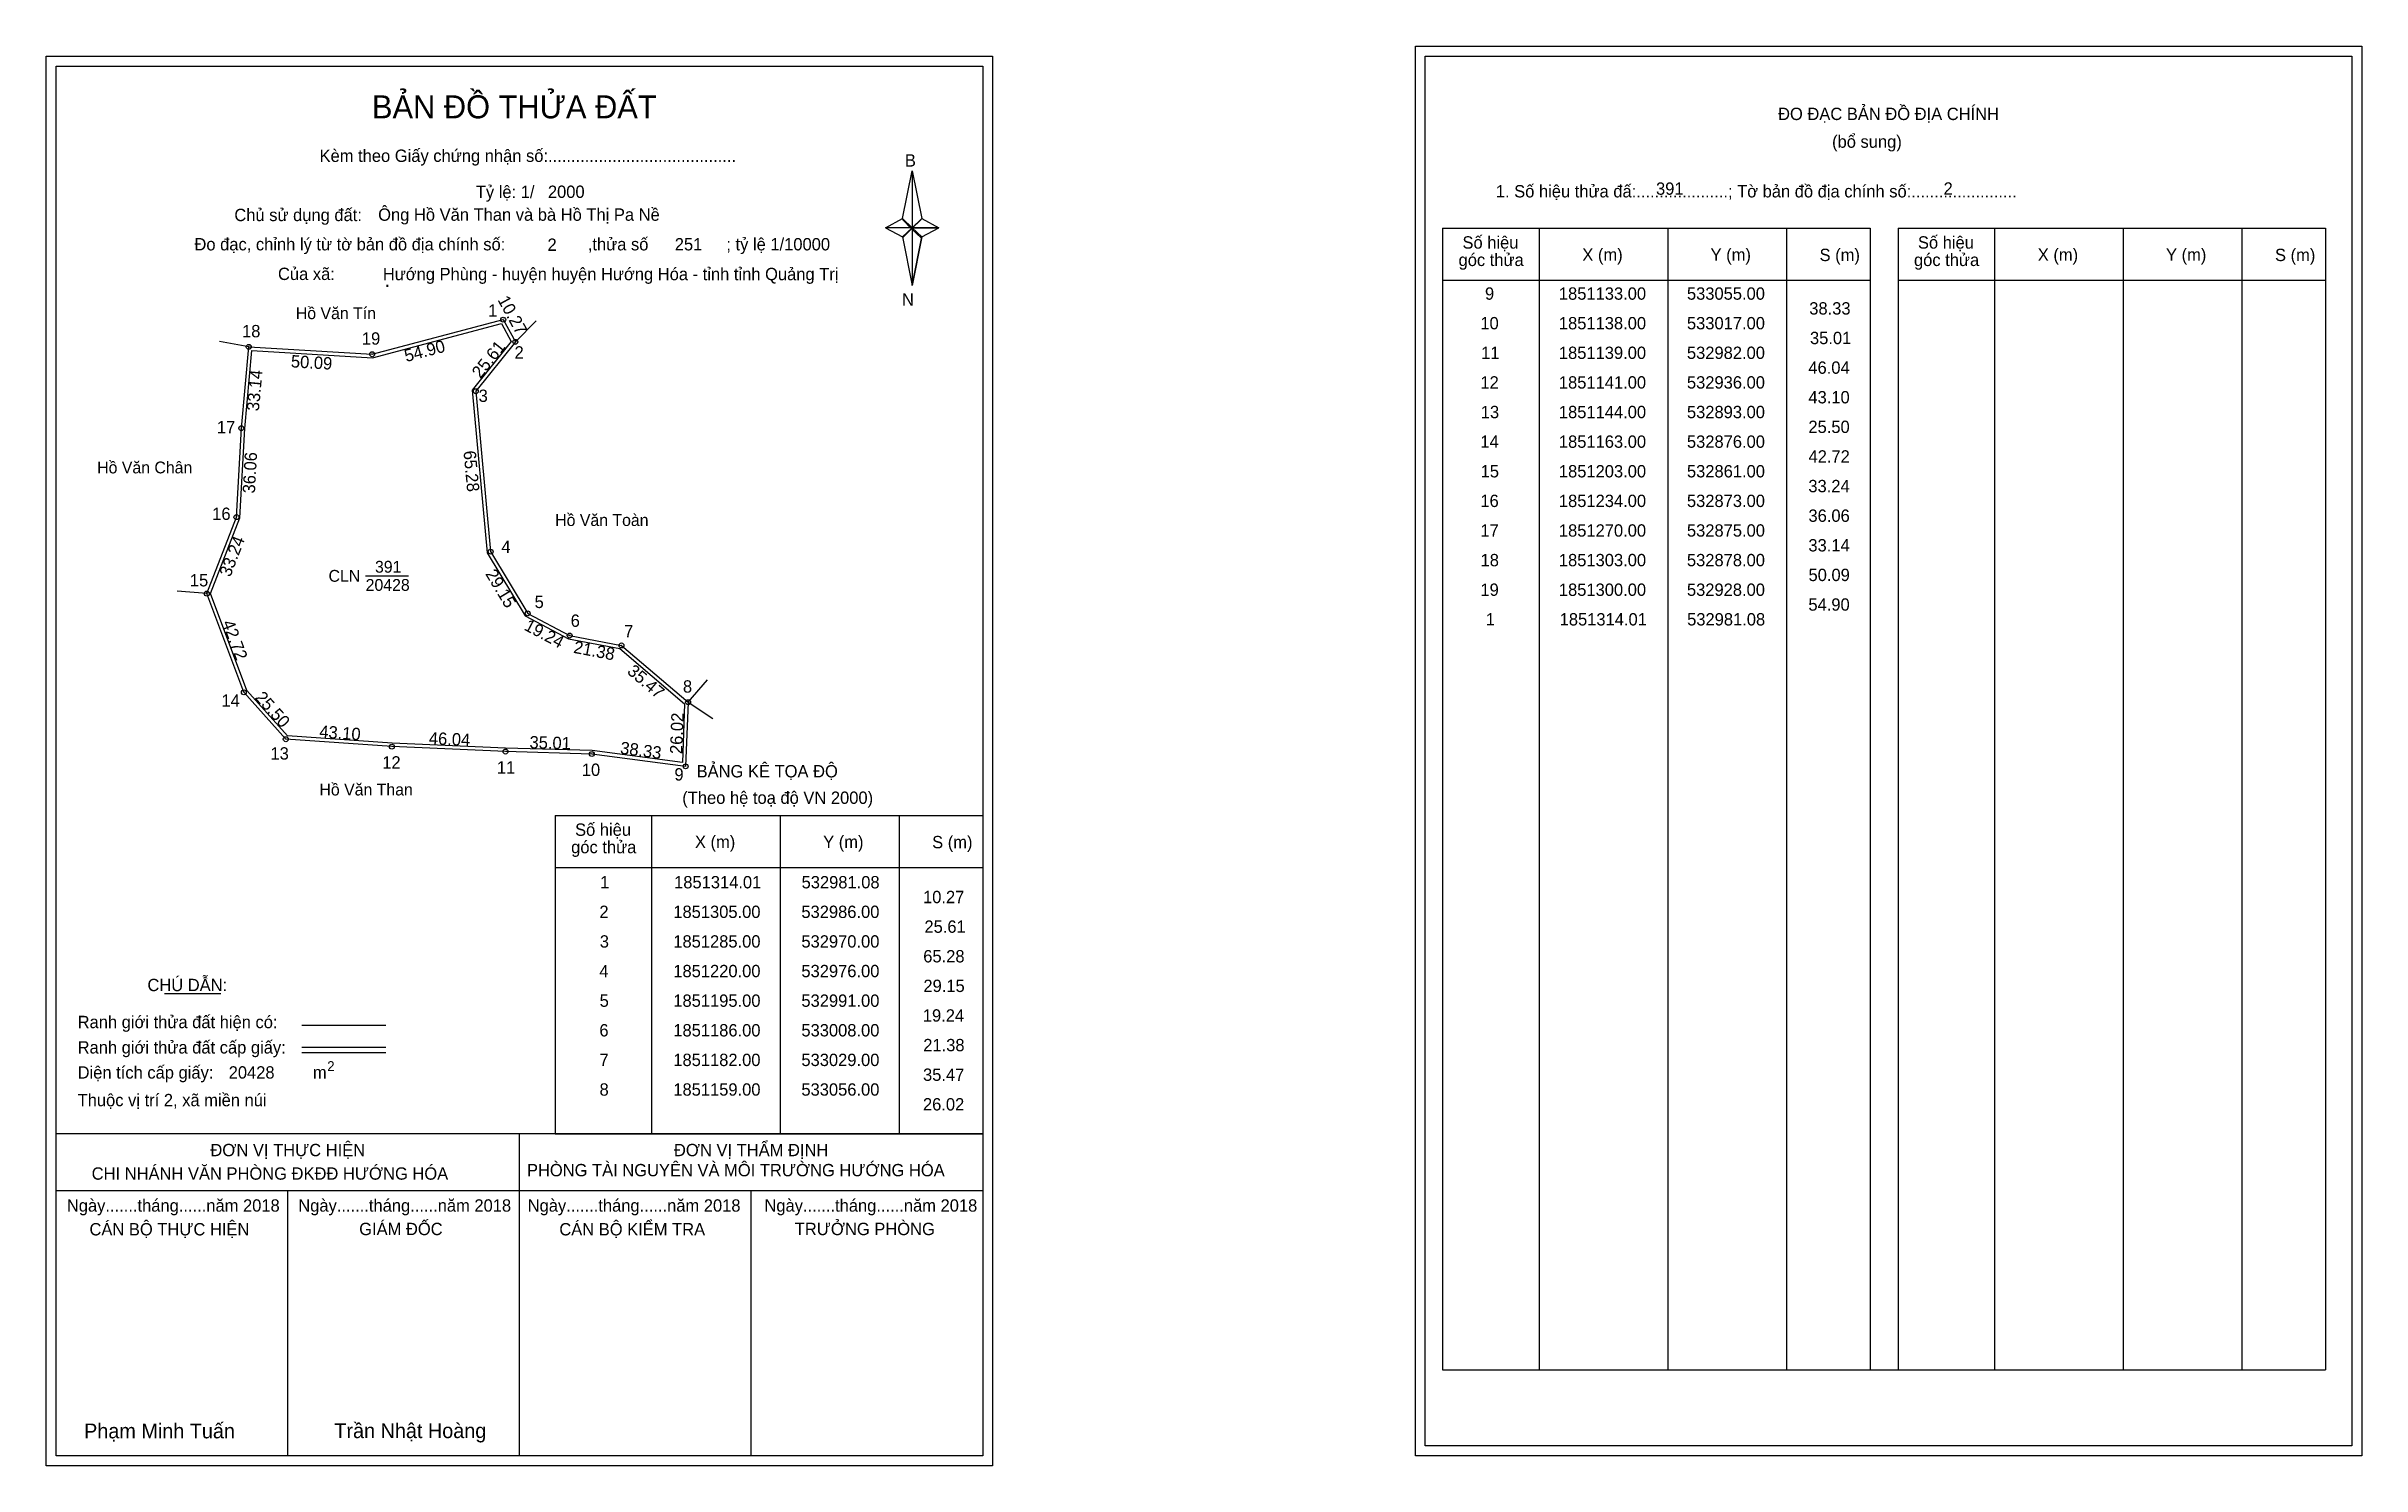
# Model space of a CAD drawing. Extents: x 532796 to 533734, y 1850850 to 1851425.
import ezdxf

# ---------------------------------------------------------------- set-up
doc = ezdxf.new("R2010")
doc.units = 0
for name, color, linetype in [('Level 1', 7, 'Continuous'), ('Level 10', 7, 'Continuous'), ('Level 11', 7, 'Continuous'), ('Level 13', 7, 'Continuous'), ('Level 27', 7, 'Continuous'), ('Level 3', 7, 'Continuous'), ('Level 36', 7, 'Continuous'), ('Level 49', 7, 'Continuous'), ('Level 53', 7, 'Continuous'), ('Level 55', 7, 'Continuous'), ('Level 6', 7, 'Continuous'), ('Level 60', 7, 'Continuous'), ('Level 63', 7, 'Continuous'), ('Level 9', 7, 'Continuous')]:
    doc.layers.add(name, color=color, linetype=linetype)

msp = doc.modelspace()

# ---------------------------------------------------------------- linework, layer by layer
at = {"layer": 'Level 1'}
for p, q in [((532799.98, 1851416.77), (532799.98, 1851416.77)), ((533354.63, 1851420.77), (533354.63, 1851420.77)), ((533142.82, 1851355.01), (533146.76, 1851374.28)), ((533146.76, 1851374.28), (533146.76, 1851351.24)), ((533146.76, 1851374.28), (533150.69, 1851355.01)), ((533135.94, 1851351.24), (533142.82, 1851355.01)), ((533142.82, 1851355.01), (533146.76, 1851351.24)), ((533146.46, 1851350.8), (533142.82, 1851354.57)), ((533146.76, 1851351.24), (533142.82, 1851347.56)), ((533146.46, 1851350.8), (533142.82, 1851347.12)), ((533142.82, 1851347.12), (533146.46, 1851350.8)), ((533142.82, 1851347.56), (533146.76, 1851327.84)), ((533150.4, 1851354.57), (533146.46, 1851350.8)), ((533146.46, 1851350.8), (533150.4, 1851354.57)), ((533150.4, 1851347.12), (533146.46, 1851350.8)), ((533150.69, 1851355.01), (533146.76, 1851351.24)), ((533146.76, 1851351.24), (533146.76, 1851327.84)), ((533146.76, 1851351.24), (533157.58, 1851351.24)), ((533146.76, 1851351.24), (533150.69, 1851347.56)), ((533150.69, 1851347.56), (533146.76, 1851327.84)), ((533150.69, 1851347.56), (533157.58, 1851351.24)), ((533361.69, 1851351.06), (533534.89, 1851351.06)), ((533400.87, 1850888.53), (533400.87, 1851351.06)), ((533453.02, 1850888.53), (533453.02, 1851351.06)), ((533500.96, 1851351.06), (533500.96, 1850888.53)), ((533534.89, 1851351.06), (533534.89, 1850888.53)), ((533546.21, 1851351.06), (533719.41, 1851351.06)), ((533585.39, 1850888.53), (533585.39, 1851351.06)), ((533637.53, 1850888.53), (533637.53, 1851351.06)), ((533685.48, 1851351.06), (533685.48, 1850888.53)), ((533719.41, 1851351.06), (533719.41, 1850888.53)), ((533361.69, 1851330), (533534.89, 1851330)), ((533546.21, 1851330), (533719.41, 1851330)), ((533002.17, 1851113.11), (533175.37, 1851113.11)), ((533041.35, 1850984.06), (533041.35, 1851113.11)), ((533093.49, 1850984.06), (533093.49, 1851113.11)), ((533141.44, 1851113.11), (533141.44, 1850984.06)), ((533002.17, 1851092.06), (533175.37, 1851092.06)), ((532843.82, 1851040.9), (532866.62, 1851040.9)), ((532899.55, 1851028.09), (532933.57, 1851028.09)), ((532899.55, 1851019.2), (532933.57, 1851019.2)), ((532899.55, 1851017), (532933.57, 1851017)), ((533013.63, 1850984.06), (532799.97, 1850984.06)), ((533175.37, 1850984.06), (532965.69, 1850984.06)), ((532987.68, 1850853.62), (532987.68, 1850984.06)), ((533002.17, 1850984.06), (533175.37, 1850984.06)), ((533175.38, 1850960.96), (532799.97, 1850960.96)), ((532893.83, 1850853.62), (532893.83, 1850960.96)), ((533081.53, 1850853.62), (533081.53, 1850960.96)), ((533361.69, 1850888.53), (533719.41, 1850888.53)), ((533175.37, 1850853.62), (533175.37, 1850853.62)), ((533730.03, 1850857.62), (533730.03, 1850857.62))]:
    msp.add_line(p, q, dxfattribs=at)
for points in [[(533142.82, 1851355.01), (533146.76, 1851374.28), (533146.76, 1851351.24)], [(533135.94, 1851351.24), (533142.82, 1851347.56), (533146.76, 1851351.24)], [(533146.76, 1851351.24), (533150.69, 1851355.01), (533157.58, 1851351.24)], [(533146.76, 1851351.24), (533146.76, 1851327.84), (533150.69, 1851347.56)]]:
    msp.add_lwpolyline(points, close=True, dxfattribs=at)
at = {"layer": 'Level 10'}
msp.add_line((532928, 1851300), (532981.08, 1851314.01), dxfattribs=at)
for points in [[(532981.08, 1851314.01), (532986, 1851305), (532970, 1851285), (532976, 1851220), (532991, 1851195), (533008, 1851186), (533029, 1851182), (533056, 1851159), (533055, 1851133), (533017, 1851138), (532982, 1851139), (532936, 1851141), (532893, 1851144), (532876, 1851163), (532861, 1851203), (532873, 1851234), (532875, 1851270), (532878, 1851303), (532928, 1851300)], [(532980.38, 1851312.38), (532984.32, 1851305.15), (532968.55, 1851285.43), (532974.64, 1851219.55), (532990, 1851193.95), (533007.53, 1851184.66), (533028.37, 1851180.69), (533054.57, 1851158.37), (533053.66, 1851134.59), (533017.11, 1851139.4), (532982.05, 1851140.4), (532936.08, 1851142.4), (532893.66, 1851145.36), (532877.22, 1851163.74), (532862.5, 1851202.99), (532874.39, 1851233.7), (532876.4, 1851269.9), (532879.27, 1851301.52), (532928.14, 1851298.59)]]:
    msp.add_lwpolyline(points, close=True, dxfattribs=at)
at = {"layer": 'Level 11'}
for centre in [(532981.08, 1851314.01), (532981.08, 1851314.01), (532878, 1851303), (532928, 1851300), (532986, 1851305), (532970, 1851285), (532875, 1851270), (532873, 1851234), (532976, 1851220), (532861, 1851203), (532991, 1851195), (533008, 1851186), (533029, 1851182), (532876, 1851163), (533056, 1851159), (532893, 1851144), (532936, 1851141), (532982, 1851139), (533017, 1851138), (533055, 1851133)]:
    msp.add_circle(centre, 1, dxfattribs=at)
at = {"layer": 'Level 27'}
for p, q in [((532986, 1851305), (532994.49, 1851313.49)), ((532878, 1851303), (532866.19, 1851305.15)), ((532861, 1851203), (532849.04, 1851203.92)), ((533056, 1851159), (533063.9, 1851168.03)), ((533056, 1851159), (533066.05, 1851152.45))]:
    msp.add_line(p, q, dxfattribs=at)
at = {"layer": 'Level 3'}
for p, q in [((533361.69, 1851351.06), (533361.69, 1850888.53)), ((533546.21, 1851351.06), (533546.21, 1850888.53)), ((533002.17, 1851113.11), (533002.17, 1850984.06))]:
    msp.add_line(p, q, dxfattribs=at)
at = {"layer": 'Level 63'}
for points in [[(533350.63, 1851424.77), (533734.03, 1851424.77), (533734.03, 1850853.62), (533350.63, 1850853.62)], [(532795.97, 1851420.77), (533179.38, 1851420.77), (533179.38, 1850849.62), (532795.97, 1850849.62)], [(532799.97, 1851416.77), (533175.38, 1851416.77), (533175.38, 1850853.62), (532799.97, 1850853.62)], [(533354.63, 1851420.77), (533730.03, 1851420.77), (533730.03, 1850857.62), (533354.63, 1850857.62)]]:
    msp.add_lwpolyline(points, close=True, dxfattribs=at)
at = {"layer": 'Level 9'}
msp.add_line((532925.35, 1851210.19), (532942.69, 1851210.19), dxfattribs=at)

# ---------------------------------------------------------------- texts
at = {"layer": 'Level 1'}
for s, height, p in [('BẢN ĐỒ THỬA ĐẤT', 9.3313, (532927.91, 1851395.58)), ('ĐO ĐẠC BẢN ĐỒ ĐỊA CHÍNH', 5, (533497.58, 1851394.89)), ('(bổ sung)', 5, (533519.46, 1851383.65)), ('Kèm theo Giấy chứng nhận số:.........................................', 5, (532906.68, 1851377.92)), ('B', 5, (533143.84, 1851376.04)), ('1. Số hiệu thửa đấ:....................; Tờ bản đồ địa chính số:.......................', 5, (533383.24, 1851363.53)), ('Chủ sử dụng đất:', 5, (532872.16, 1851353.93)), ('Đo đạc, chỉnh lý từ tờ bản đồ địa chính số:                  ,thửa số                 ; tỷ lệ 1/10000', 5, (532855.99, 1851342.07)), ('Số hiệu', 5, (533369.72, 1851342.79)), ('Số hiệu', 5, (533554.24, 1851342.79)), ('góc thửa', 5, (533368.14, 1851335.73)), ('X (m)', 5, (533418.28, 1851337.84)), ('Y (m)', 5, (533470.24, 1851337.84)), ('S (m)', 5, (533514.4, 1851337.74)), ('góc thửa', 5, (533552.65, 1851335.73)), ('X (m)', 5, (533602.8, 1851337.84)), ('Y (m)', 5, (533654.75, 1851337.84)), ('S (m)', 5, (533698.91, 1851337.74)), ('Của xã:', 5, (532889.84, 1851330.07)), ('N', 5, (533142.64, 1851319.7)), ('BẢNG KÊ TỌA ĐỘ', 5, (533059.44, 1851128.52)), ('(Theo hệ toạ độ VN 2000)', 5, (533053.63, 1851117.8)), ('góc thửa', 5, (533008.61, 1851097.79)), ('Số hiệu', 5, (533010.2, 1851104.85)), ('X (m)', 5, (533058.76, 1851099.9)), ('Y (m)', 5, (533110.71, 1851099.9)), ('S (m)', 5, (533154.87, 1851099.8)), ('CHÚ DẪN:', 5, (532836.94, 1851041.91)), ('Ranh giới thửa đất hiện có:', 5, (532808.67, 1851026.91)), ('Ranh giới thửa đất cấp giấy:', 5, (532808.67, 1851016.63)), ('Diện tích cấp giấy:', 5, (532808.67, 1851006.47)), ('m', 5, (532903.99, 1851006.51)), ('2', 4, (532909.78, 1851009.53)), ('Thuộc vị trí 2, xã miền núi', 5, (532808.67, 1850995.27)), ('ĐƠN VỊ THỰC HIỆN', 5, (532862.45, 1850975.03)), ('ĐƠN VỊ THẨM ĐỊNH', 5, (533050.25, 1850975.03)), ('CHI NHÁNH VĂN PHÒNG ĐKĐĐ HƯỚNG HÓA', 5, (532814.36, 1850965.51)), ('PHÒNG TÀI NGUYÊN VÀ MÔI TRƯỜNG HƯỚNG HÓA', 5, (532990.7, 1850966.89)), ('Ngày.......tháng......năm 2018', 5, (532804.31, 1850952.56)), ('Ngày.......tháng......năm 2018', 5, (532898.06, 1850952.56)), ('Ngày.......tháng......năm 2018', 5, (532991, 1850952.56)), ('Ngày.......tháng......năm 2018', 5, (533086.92, 1850952.56)), ('CÁN BỘ THỰC HIỆN', 5, (532813.47, 1850942.93)), ('GIÁM ĐỐC', 5, (532922.74, 1850943.05)), ('CÁN BỘ KIỂM TRA', 5, (533003.82, 1850942.93)), ('TRƯỞNG PHÒNG', 5, (533099.2, 1850943.05)), ('Phạm Minh Tuấn', 6, (532811.29, 1850860.7)), ('Trần Nhật Hoàng', 6, (532912.68, 1850860.8))]:
    msp.add_text(s, height=height, dxfattribs=at).set_placement(p)
at = {"layer": 'Level 11'}
msp.add_text('Tỷ lệ: 1/', height=5, dxfattribs=at).set_placement((532969.99, 1851363.29))
at = {"layer": 'Level 13'}
for s, p in [('391', (532929.14, 1851211.47)), ('CLN', (532910.32, 1851207.79)), ('20428', (532925.36, 1851204.11))]:
    msp.add_text(s, height=4.8, dxfattribs=at).set_placement(p)
at = {"layer": 'Level 36'}
msp.add_text('.', height=6, dxfattribs=at).set_placement((532933.04, 1851327.21))
at = {"layer": 'Level 49'}
for s, rotation, p in [('10.27', 298.63719, (532978.67, 1851322.05)), ('50.09', 356.56637, (532894.96, 1851294.71)), ('54.90', 14.78553, (532941.79, 1851296.81)), ('25.61', 51.34019, (532971.84, 1851289.86)), ('33.14', 84.80557, (532882.1, 1851276.78)), ('36.06', 86.82017, (532880.48, 1851243.49)), ('65.28', 275.2739, (532964.98, 1851260.71)), ('33.24', 68.83874, (532870.5, 1851209.45)), ('29.15', 300.96376, (532973.69, 1851211.02)), ('42.72', 290.55605, (532867.13, 1851191.2)), ('19.24', 332.10273, (532989.18, 1851188.5)), ('21.38', 349.2157, (533009.31, 1851179.03)), ('35.47', 319.57392, (533030.96, 1851170.93)), ('25.50', 311.82017, (532880.24, 1851160.66)), ('43.10', 356.00909, (532906.45, 1851144.67)), ('26.02', 87.7974, (533053.59, 1851137.91)), ('46.04', 357.51045, (532950.89, 1851141.95)), ('35.01', 358.36342, (532991.69, 1851140.32)), ('38.33', 352.50414, (533028.27, 1851138.13))]:
    msp.add_text(s, height=5, rotation=rotation, dxfattribs=at).set_placement(p)
at = {"layer": 'Level 53'}
for s, p in [('9', (533378.84, 1851322.08)), ('1851133.00', (533408.78, 1851322.08)), ('533055.00', (533460.66, 1851322.08)), ('38.33', (533510.22, 1851316.08)), ('10', (533376.97, 1851310.08)), ('1851138.00', (533408.78, 1851310.08)), ('533017.00', (533460.66, 1851310.08)), ('35.01', (533510.51, 1851304.08)), ('11', (533377.29, 1851298.08)), ('1851139.00', (533408.78, 1851298.08)), ('532982.00', (533460.66, 1851298.08)), ('12', (533376.99, 1851286.08)), ('1851141.00', (533408.78, 1851286.08)), ('532936.00', (533460.66, 1851286.08)), ('46.04', (533509.86, 1851292.08)), ('43.10', (533509.87, 1851280.08)), ('13', (533377.14, 1851274.08)), ('1851144.00', (533408.78, 1851274.08)), ('532893.00', (533460.66, 1851274.08)), ('25.50', (533509.87, 1851268.08)), ('14', (533376.96, 1851262.08)), ('1851163.00', (533408.78, 1851262.08)), ('532876.00', (533460.66, 1851262.08)), ('15', (533377.08, 1851250.08)), ('1851203.00', (533408.78, 1851250.08)), ('532861.00', (533460.66, 1851250.08)), ('42.72', (533509.92, 1851256.08)), ('16', (533376.98, 1851238.08)), ('1851234.00', (533408.78, 1851238.08)), ('532873.00', (533460.66, 1851238.08)), ('33.24', (533509.86, 1851244.08)), ('36.06', (533509.89, 1851232.08)), ('17', (533377, 1851226.08)), ('1851270.00', (533408.78, 1851226.08)), ('532875.00', (533460.66, 1851226.08)), ('33.14', (533509.86, 1851220.08)), ('18', (533377.05, 1851214.08)), ('1851303.00', (533408.78, 1851214.08)), ('532878.00', (533460.66, 1851214.08)), ('19', (533376.99, 1851202.08)), ('1851300.00', (533408.78, 1851202.08)), ('532928.00', (533460.66, 1851202.08)), ('50.09', (533509.92, 1851208.08)), ('54.90', (533509.87, 1851196.08)), ('1', (533379.14, 1851190.08)), ('1851314.01', (533409.1, 1851190.08)), ('532981.08', (533460.74, 1851190.08)), ('1', (533020.36, 1851083.56)), ('1851314.01', (533050.32, 1851083.56)), ('532981.08', (533101.97, 1851083.56)), ('2', (533020.06, 1851071.56)), ('1851305.00', (533050, 1851071.56)), ('532986.00', (533101.89, 1851071.56)), ('10.27', (533151.17, 1851077.56)), ('25.61', (533151.74, 1851065.56)), ('3', (533020.22, 1851059.56)), ('1851285.00', (533050, 1851059.56)), ('532970.00', (533101.89, 1851059.56)), ('65.28', (533151.26, 1851053.56)), ('4', (533020.04, 1851047.56)), ('1851220.00', (533050, 1851047.56)), ('532976.00', (533101.89, 1851047.56)), ('29.15', (533151.32, 1851041.56)), ('5', (533020.15, 1851035.56)), ('1851195.00', (533050, 1851035.56)), ('532991.00', (533101.89, 1851035.56)), ('6', (533020.05, 1851023.56)), ('1851186.00', (533050, 1851023.56)), ('533008.00', (533101.89, 1851023.56)), ('19.24', (533151.09, 1851029.56)), ('21.38', (533151.26, 1851017.56)), ('7', (533020.08, 1851011.56)), ('1851182.00', (533050, 1851011.56)), ('533029.00', (533101.89, 1851011.56)), ('35.47', (533151.17, 1851005.56)), ('8', (533020.12, 1850999.56)), ('1851159.00', (533050, 1850999.56)), ('533056.00', (533101.89, 1850999.56)), ('26.02', (533151.14, 1850993.56))]:
    msp.add_text(s, height=5, dxfattribs=at).set_placement(p)
at = {"layer": 'Level 55'}
for s, height, p in [('1', 0.8, (532980.86, 1851314.01)), ('0', 0.22, (532981, 1851313.79)), ('0', 0.22, (532981, 1851313.79)), ('18', 0.8, (532877.44, 1851303)), ('383', 0.22, (532877.77, 1851302.78)), ('383', 0.22, (532877.77, 1851302.78)), ('0', 0.22, (532877.92, 1851302.78)), ('0', 0.22, (532877.92, 1851302.78)), ('19', 0.8, (532927.43, 1851300)), ('0', 0.22, (532927.92, 1851299.78)), ('0', 0.22, (532927.92, 1851299.78)), ('2', 0.8, (532985.73, 1851305)), ('388', 0.22, (532985.77, 1851304.78)), ('0', 0.22, (532985.92, 1851304.78)), ('0', 0.22, (532985.92, 1851304.78)), ('388', 0.22, (532969.77, 1851284.78)), ('3', 0.8, (532969.75, 1851285)), ('17', 0.8, (532874.44, 1851270)), ('383', 0.22, (532874.77, 1851269.78)), ('383', 0.22, (532874.77, 1851269.78)), ('16', 0.8, (532872.43, 1851234)), ('383', 0.22, (532872.77, 1851233.78)), ('383', 0.22, (532872.77, 1851233.78)), ('4', 0.8, (532975.72, 1851220)), ('388', 0.22, (532975.77, 1851219.78)), ('15', 0.8, (532860.45, 1851203)), ('383', 0.22, (532860.77, 1851202.78)), ('383', 0.22, (532860.77, 1851202.78)), ('0', 0.22, (532860.92, 1851202.78)), ('388', 0.22, (532990.77, 1851194.78)), ('5', 0.8, (532990.74, 1851195)), ('6', 0.8, (533007.73, 1851186)), ('388', 0.22, (533007.77, 1851185.78)), ('388', 0.22, (533028.77, 1851181.78)), ('7', 0.8, (533028.73, 1851182)), ('14', 0.8, (532875.43, 1851163)), ('0', 0.22, (532875.92, 1851162.78)), ('8', 0.8, (533055.74, 1851159)), ('388', 0.22, (533055.77, 1851158.78)), ('0', 0.22, (533055.92, 1851158.78)), ('13', 0.8, (532892.46, 1851144)), ('0', 0.22, (532892.92, 1851143.78)), ('12', 0.8, (532935.43, 1851141)), ('0', 0.22, (532935.92, 1851140.78)), ('11', 0.8, (532981.48, 1851139)), ('0', 0.22, (532981.92, 1851138.78)), ('10', 0.8, (533016.43, 1851138)), ('0', 0.22, (533016.92, 1851137.78)), ('9', 0.8, (533054.73, 1851133)), ('0', 0.22, (533054.92, 1851132.78))]:
    msp.add_text(s, height=height, dxfattribs=at).set_placement(p)
at = {"layer": 'Level 6'}
for s, p in [('2000', (532999.19, 1851363.33)), ('391', (533448.14, 1851364.61)), ('2', (533564.63, 1851364.65)), ('Ông Hồ Văn Than và bà Hồ Thị Pa Nề', (532930.42, 1851354.07)), ('2', (532999.03, 1851341.89)), ('251', (533050.59, 1851342.05)), (' Hướng Phùng - huyện huyện Hướng Hóa - tỉnh tỉnh Quảng Trị', (532930.45, 1851329.99)), ('20428', (532869.86, 1851006.48))]:
    msp.add_text(s, height=5, dxfattribs=at).set_placement(p)
at = {"layer": 'Level 60'}
for s, p in [('Hồ Văn Tín', (532897.07, 1851314.22)), ('Hồ Văn Chân', (532816.58, 1851251.71)), ('Hồ Văn Toàn', (533002.14, 1851230.4)), ('Hồ Văn Than', (532906.64, 1851121.2))]:
    msp.add_text(s, height=4.8, dxfattribs=at).set_placement(p)
at = {"layer": 'Level 9'}
for s, p in [('1', (532975, 1851315.22)), ('18', (532875.28, 1851306.85)), ('19', (532923.83, 1851303.87)), ('2', (532985.68, 1851298.23)), ('3', (532971.12, 1851280.66)), ('17', (532865.09, 1851267.97)), ('16', (532863.19, 1851232.85)), ('4', (532980.36, 1851219.49)), ('15', (532854.14, 1851205.91)), ('5', (532993.8, 1851197.14)), ('6', (533008.41, 1851189.54)), ('7', (533030.08, 1851185.27)), ('14', (532866.96, 1851157.19)), ('8', (533053.9, 1851162.88)), ('13', (532886.8, 1851135.75)), ('12', (532932.1, 1851132.11)), ('11', (532978.53, 1851130.1)), ('10', (533012.93, 1851129.12)), ('9', (533050.45, 1851127.26))]:
    msp.add_text(s, height=5, dxfattribs=at).set_placement(p)

doc.saveas('drawing.dxf')
